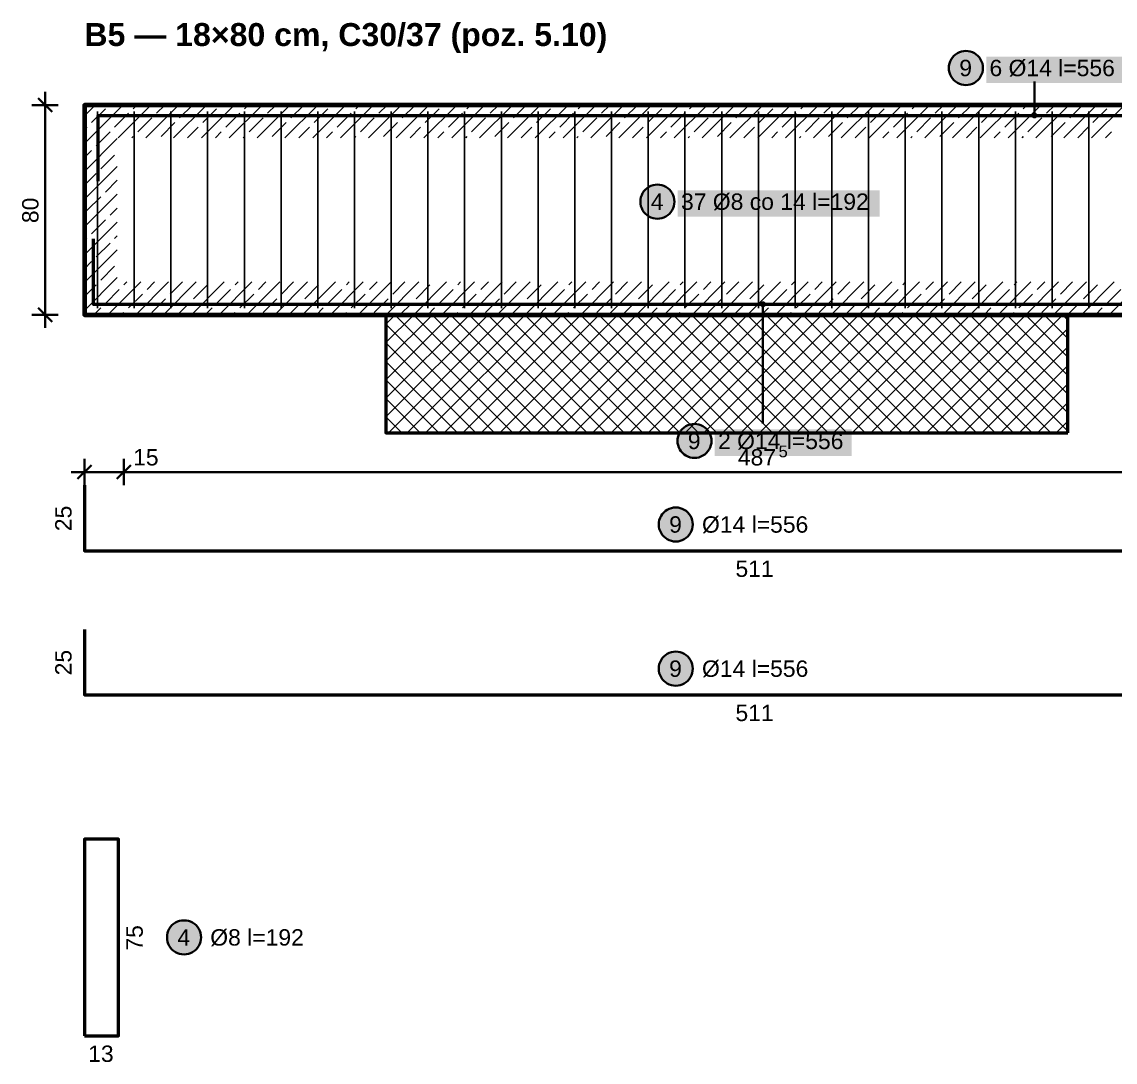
# Model space of a CAD drawing. Header units: metres. Extents: x 0.1 to 13.9, y -17.8 to -0.1.
# Drawn here: x 0.062 to 4.23, y -17.841 to -13.873 of the extents above; entities that cross this region are included whole.
import ezdxf

# ---------------------------------------------------------------- set-up
doc = ezdxf.new("R2010")
doc.units = ezdxf.units.M
for name, color, linetype, lineweight in [('A-KRESKOWANIE', 8, 'Continuous', 18), ('A-MASKA', 7, 'Continuous', 18), ('A-OPISY', 2, 'Continuous', 25), ('K-KONSTR', 7, 'Continuous', 50), ('K-WYMIARY', 1, 'Continuous', 25), ('K-ZBROJENIE', 1, 'Continuous', 100), ('K-ZBROJENIE-OPIS', 2, 'Continuous', 25)]:
    doc.layers.add(name, color=color, linetype=linetype, lineweight=lineweight)
doc.styles.add('PL_ARIAL', font='arial.ttf')
doc.styles.add('PL_ARIAL_B', font='arialbd.ttf')

msp = doc.modelspace()

# ---------------------------------------------------------------- hatches: boundary and pattern name
at = {"layer": 'A-MASKA', "true_color": 0xffffff}
for points in [[(3.7387, -14.1062), (4.2613, -14.1062), (4.2613, -14.005), (3.7387, -14.005)], [(2.5625, -14.6163), (3.3325, -14.6163), (3.3325, -14.515), (2.5625, -14.515)], [(2.7037, -15.5288), (3.2263, -15.5288), (3.2263, -15.4275), (2.7037, -15.4275)]]:
    msp.add_hatch(color=7, dxfattribs=at).paths.add_polyline_path(points)
at = {"layer": 'K-ZBROJENIE-OPIS', "true_color": 0xffffff}
for points in [[(3.7262, -14.0488), (3.7257, -14.0403), (3.724, -14.0319), (3.7213, -14.0239), (3.7175, -14.0162), (3.7128, -14.0092), (3.7072, -14.0028), (3.7008, -13.9972), (3.6937, -13.9925), (3.6861, -13.9887), (3.6781, -13.986), (3.6697, -13.9843), (3.6612, -13.9838), (3.6528, -13.9843), (3.6444, -13.986), (3.6364, -13.9887), (3.6287, -13.9925), (3.6217, -13.9972), (3.6153, -14.0028), (3.6097, -14.0092), (3.605, -14.0162), (3.6012, -14.0239), (3.5985, -14.0319), (3.5968, -14.0403), (3.5962, -14.0488), (3.5968, -14.0572), (3.5985, -14.0656), (3.6012, -14.0736), (3.605, -14.0813), (3.6097, -14.0883), (3.6153, -14.0947), (3.6217, -14.1003), (3.6287, -14.105), (3.6364, -14.1088), (3.6444, -14.1115), (3.6528, -14.1132), (3.6612, -14.1137), (3.6697, -14.1132), (3.6781, -14.1115), (3.6861, -14.1088), (3.6937, -14.105), (3.7008, -14.1003), (3.7072, -14.0947), (3.7128, -14.0883), (3.7175, -14.0813), (3.7213, -14.0736), (3.724, -14.0656), (3.7257, -14.0572)], [(2.55, -14.5588), (2.5495, -14.5503), (2.5478, -14.5419), (2.5451, -14.5339), (2.5413, -14.5263), (2.5366, -14.5192), (2.531, -14.5128), (2.5246, -14.5072), (2.5175, -14.5025), (2.5099, -14.4987), (2.5018, -14.496), (2.4935, -14.4943), (2.485, -14.4938), (2.4765, -14.4943), (2.4682, -14.496), (2.4601, -14.4987), (2.4525, -14.5025), (2.4455, -14.5072), (2.4391, -14.5128), (2.4335, -14.5192), (2.4287, -14.5263), (2.425, -14.5339), (2.4222, -14.5419), (2.4206, -14.5503), (2.42, -14.5588), (2.4206, -14.5672), (2.4222, -14.5756), (2.425, -14.5836), (2.4287, -14.5913), (2.4335, -14.5983), (2.4391, -14.6047), (2.4455, -14.6103), (2.4525, -14.615), (2.4601, -14.6188), (2.4682, -14.6215), (2.4765, -14.6232), (2.485, -14.6238), (2.4935, -14.6232), (2.5018, -14.6215), (2.5099, -14.6188), (2.5175, -14.615), (2.5246, -14.6103), (2.531, -14.6047), (2.5366, -14.5983), (2.5413, -14.5913), (2.5451, -14.5836), (2.5478, -14.5756), (2.5495, -14.5672)], [(2.6912, -15.4713), (2.6907, -15.4628), (2.689, -15.4544), (2.6863, -15.4464), (2.6825, -15.4388), (2.6778, -15.4317), (2.6722, -15.4253), (2.6658, -15.4197), (2.6587, -15.415), (2.6511, -15.4112), (2.6431, -15.4085), (2.6347, -15.4068), (2.6262, -15.4063), (2.6178, -15.4068), (2.6094, -15.4085), (2.6014, -15.4112), (2.5937, -15.415), (2.5867, -15.4197), (2.5803, -15.4253), (2.5747, -15.4317), (2.57, -15.4388), (2.5662, -15.4464), (2.5635, -15.4544), (2.5618, -15.4628), (2.5612, -15.4713), (2.5618, -15.4797), (2.5635, -15.4881), (2.5662, -15.4961), (2.57, -15.5038), (2.5747, -15.5108), (2.5803, -15.5172), (2.5867, -15.5228), (2.5937, -15.5275), (2.6014, -15.5313), (2.6094, -15.534), (2.6178, -15.5357), (2.6262, -15.5363), (2.6347, -15.5357), (2.6431, -15.534), (2.6511, -15.5313), (2.6587, -15.5275), (2.6658, -15.5228), (2.6722, -15.5172), (2.6778, -15.5108), (2.6825, -15.5038), (2.6863, -15.4961), (2.689, -15.4881), (2.6907, -15.4797)], [(2.62, -15.79), (2.6194, -15.7815), (2.6178, -15.7732), (2.6151, -15.7651), (2.6113, -15.7575), (2.6066, -15.7504), (2.601, -15.744), (2.5946, -15.7384), (2.5875, -15.7337), (2.5799, -15.7299), (2.5718, -15.7272), (2.5635, -15.7256), (2.555, -15.725), (2.5465, -15.7256), (2.5382, -15.7272), (2.5301, -15.7299), (2.5225, -15.7337), (2.5154, -15.7384), (2.509, -15.744), (2.5034, -15.7504), (2.4987, -15.7575), (2.4949, -15.7651), (2.4922, -15.7732), (2.4906, -15.7815), (2.49, -15.79), (2.4906, -15.7985), (2.4922, -15.8068), (2.4949, -15.8149), (2.4987, -15.8225), (2.5034, -15.8296), (2.509, -15.836), (2.5154, -15.8416), (2.5225, -15.8463), (2.5301, -15.8501), (2.5382, -15.8528), (2.5465, -15.8544), (2.555, -15.855), (2.5635, -15.8544), (2.5718, -15.8528), (2.5799, -15.8501), (2.5875, -15.8463), (2.5946, -15.8416), (2.601, -15.836), (2.6066, -15.8296), (2.6113, -15.8225), (2.6151, -15.8149), (2.6178, -15.8068), (2.6194, -15.7985)], [(2.62, -16.34), (2.6194, -16.3315), (2.6178, -16.3232), (2.6151, -16.3151), (2.6113, -16.3075), (2.6066, -16.3004), (2.601, -16.294), (2.5946, -16.2884), (2.5875, -16.2837), (2.5799, -16.2799), (2.5718, -16.2772), (2.5635, -16.2756), (2.555, -16.275), (2.5465, -16.2756), (2.5382, -16.2772), (2.5301, -16.2799), (2.5225, -16.2837), (2.5154, -16.2884), (2.509, -16.294), (2.5034, -16.3004), (2.4987, -16.3075), (2.4949, -16.3151), (2.4922, -16.3232), (2.4906, -16.3315), (2.49, -16.34), (2.4906, -16.3485), (2.4922, -16.3568), (2.4949, -16.3649), (2.4987, -16.3725), (2.5034, -16.3796), (2.509, -16.386), (2.5154, -16.3916), (2.5225, -16.3963), (2.5301, -16.4001), (2.5382, -16.4028), (2.5465, -16.4044), (2.555, -16.405), (2.5635, -16.4044), (2.5718, -16.4028), (2.5799, -16.4001), (2.5875, -16.3963), (2.5946, -16.3916), (2.601, -16.386), (2.6066, -16.3796), (2.6113, -16.3725), (2.6151, -16.3649), (2.6178, -16.3568), (2.6194, -16.3485)], [(0.745, -17.365), (0.7444, -17.3565), (0.7428, -17.3482), (0.7401, -17.3401), (0.7363, -17.3325), (0.7316, -17.3254), (0.726, -17.319), (0.7196, -17.3134), (0.7125, -17.3087), (0.7049, -17.3049), (0.6968, -17.3022), (0.6885, -17.3006), (0.68, -17.3), (0.6715, -17.3006), (0.6632, -17.3022), (0.6551, -17.3049), (0.6475, -17.3087), (0.6404, -17.3134), (0.634, -17.319), (0.6284, -17.3254), (0.6237, -17.3325), (0.6199, -17.3401), (0.6172, -17.3482), (0.6156, -17.3565), (0.615, -17.365), (0.6156, -17.3735), (0.6172, -17.3818), (0.6199, -17.3899), (0.6237, -17.3975), (0.6284, -17.4046), (0.634, -17.411), (0.6404, -17.4166), (0.6475, -17.4213), (0.6551, -17.4251), (0.6632, -17.4278), (0.6715, -17.4294), (0.68, -17.43), (0.6885, -17.4294), (0.6968, -17.4278), (0.7049, -17.4251), (0.7125, -17.4213), (0.7196, -17.4166), (0.726, -17.411), (0.7316, -17.4046), (0.7363, -17.3975), (0.7401, -17.3899), (0.7428, -17.3818), (0.7444, -17.3735)]]:
    msp.add_hatch(color=7, dxfattribs=at).paths.add_polyline_path(points)
at = {"layer": 'K-ZBROJENIE-OPIS', "true_color": 0x000000}
for points in [[(3.9338, -14.23), (3.9334, -14.2271), (3.9322, -14.2244), (3.9305, -14.222), (3.9281, -14.2203), (3.9254, -14.2191), (3.9225, -14.2188), (3.9196, -14.2191), (3.9169, -14.2203), (3.9145, -14.222), (3.9128, -14.2244), (3.9116, -14.2271), (3.9113, -14.23), (3.9116, -14.2329), (3.9128, -14.2356), (3.9145, -14.238), (3.9169, -14.2397), (3.9196, -14.2409), (3.9225, -14.2413), (3.9254, -14.2409), (3.9281, -14.2397), (3.9305, -14.238), (3.9322, -14.2356), (3.9334, -14.2329)], [(2.8988, -14.95), (2.8984, -14.9471), (2.8972, -14.9444), (2.8955, -14.942), (2.8931, -14.9403), (2.8904, -14.9391), (2.8875, -14.9388), (2.8846, -14.9391), (2.8819, -14.9403), (2.8795, -14.942), (2.8778, -14.9444), (2.8766, -14.9471), (2.8763, -14.95), (2.8766, -14.9529), (2.8778, -14.9556), (2.8795, -14.958), (2.8819, -14.9597), (2.8846, -14.9609), (2.8875, -14.9613), (2.8904, -14.9609), (2.8931, -14.9597), (2.8955, -14.958), (2.8972, -14.9556), (2.8984, -14.9529)]]:
    msp.add_hatch(color=7, dxfattribs=at).paths.add_polyline_path(points)

# ---------------------------------------------------------------- linework, layer by layer
at = {"layer": 'A-KRESKOWANIE', "lineweight": 25, "ltscale": 0.025}
for points in [[(0.3, -14.3371), (0.4471, -14.19)], [(0.3, -14.231), (0.341, -14.19)], [(0.327, -14.257), (0.3801, -14.204)], [(0.4282, -14.315), (0.5532, -14.19)], [(0.4861, -14.204), (0.5001, -14.19)], [(0.5342, -14.315), (0.6592, -14.19)], [(0.5745, -14.2217), (0.6062, -14.19)], [(0.6403, -14.315), (0.7653, -14.19)], [(0.6629, -14.2394), (0.7123, -14.19)], [(0.7464, -14.315), (0.8714, -14.19)], [(0.7513, -14.257), (0.8043, -14.204)], [(0.8524, -14.315), (0.9774, -14.19)], [(0.9104, -14.204), (0.9244, -14.19)], [(0.9585, -14.315), (1.0835, -14.19)], [(0.9988, -14.2217), (1.0305, -14.19)], [(1.0646, -14.315), (1.1896, -14.19)], [(1.0872, -14.2394), (1.1365, -14.19)], [(1.1706, -14.315), (1.2956, -14.19)], [(1.1756, -14.257), (1.2286, -14.204)], [(1.2767, -14.315), (1.4017, -14.19)], [(1.3347, -14.204), (1.3487, -14.19)], [(1.3828, -14.315), (1.5078, -14.19)], [(1.4231, -14.2217), (1.4547, -14.19)], [(1.4888, -14.315), (1.6138, -14.19)], [(1.5114, -14.2394), (1.5608, -14.19)], [(1.5949, -14.315), (1.7199, -14.19)], [(1.5998, -14.257), (1.6529, -14.204)], [(1.701, -14.315), (1.826, -14.19)], [(1.7589, -14.204), (1.7729, -14.19)], [(1.807, -14.315), (1.932, -14.19)], [(1.8473, -14.2217), (1.879, -14.19)], [(1.9131, -14.315), (2.0381, -14.19)], [(1.9357, -14.2394), (1.9851, -14.19)], [(2.0192, -14.315), (2.1442, -14.19)], [(2.0241, -14.257), (2.0771, -14.204)], [(2.1252, -14.315), (2.2502, -14.19)], [(2.1832, -14.204), (2.1972, -14.19)], [(2.2313, -14.315), (2.3563, -14.19)], [(2.2716, -14.2217), (2.3033, -14.19)], [(2.3374, -14.315), (2.4624, -14.19)], [(2.36, -14.2394), (2.4093, -14.19)], [(2.4434, -14.315), (2.5684, -14.19)], [(2.4484, -14.257), (2.5014, -14.204)], [(2.5495, -14.315), (2.6745, -14.19)], [(2.6075, -14.204), (2.6215, -14.19)], [(2.6556, -14.315), (2.7806, -14.19)], [(2.6958, -14.2217), (2.7275, -14.19)], [(2.7616, -14.315), (2.8866, -14.19)], [(2.7842, -14.2394), (2.8336, -14.19)], [(2.8677, -14.315), (2.9927, -14.19)], [(2.8726, -14.257), (2.9257, -14.204)], [(2.9738, -14.315), (3.0988, -14.19)], [(3.0317, -14.204), (3.0457, -14.19)], [(3.0798, -14.315), (3.2048, -14.19)], [(3.1201, -14.2217), (3.1518, -14.19)], [(3.1859, -14.315), (3.3109, -14.19)], [(3.2085, -14.2394), (3.2579, -14.19)], [(3.292, -14.315), (3.417, -14.19)], [(3.2969, -14.257), (3.3499, -14.204)], [(3.398, -14.315), (3.523, -14.19)], [(3.456, -14.204), (3.47, -14.19)], [(3.5041, -14.315), (3.6291, -14.19)], [(3.5444, -14.2217), (3.5761, -14.19)], [(3.6102, -14.315), (3.7352, -14.19)], [(3.6328, -14.2394), (3.6821, -14.19)], [(3.7162, -14.315), (3.8412, -14.19)], [(3.7211, -14.257), (3.7742, -14.204)], [(3.8223, -14.315), (3.9473, -14.19)], [(3.8802, -14.204), (3.8943, -14.19)], [(3.9284, -14.315), (4.0534, -14.19)], [(3.9686, -14.2217), (4.0003, -14.19)], [(4.0344, -14.315), (4.1594, -14.19)], [(4.057, -14.2394), (4.1064, -14.19)], [(4.1405, -14.315), (4.2655, -14.19)], [(4.1454, -14.257), (4.1984, -14.204)], [(0.4154, -14.2747), (0.4685, -14.2217)], [(0.5038, -14.2924), (0.5568, -14.2394)], [(0.5922, -14.3101), (0.6452, -14.257)], [(0.8397, -14.2747), (0.8927, -14.2217)], [(0.9281, -14.2924), (0.9811, -14.2394)], [(1.0165, -14.3101), (1.0695, -14.257)], [(1.264, -14.2747), (1.317, -14.2217)], [(1.3523, -14.2924), (1.4054, -14.2394)], [(1.4407, -14.3101), (1.4938, -14.257)], [(1.6882, -14.2747), (1.7413, -14.2217)], [(1.7766, -14.2924), (1.8296, -14.2394)], [(1.865, -14.3101), (1.918, -14.257)], [(2.1125, -14.2747), (2.1655, -14.2217)], [(2.2009, -14.2924), (2.2539, -14.2394)], [(2.2893, -14.3101), (2.3423, -14.257)], [(2.5367, -14.2747), (2.5898, -14.2217)], [(2.6251, -14.2924), (2.6782, -14.2394)], [(2.7135, -14.3101), (2.7666, -14.257)], [(2.961, -14.2747), (3.014, -14.2217)], [(3.0494, -14.2924), (3.1024, -14.2394)], [(3.1378, -14.3101), (3.1908, -14.257)], [(3.3853, -14.2747), (3.4383, -14.2217)], [(3.4737, -14.2924), (3.5267, -14.2394)], [(3.5621, -14.3101), (3.6151, -14.257)], [(3.8095, -14.2747), (3.8626, -14.2217)], [(3.8979, -14.2924), (3.951, -14.2394)], [(3.9863, -14.3101), (4.0393, -14.257)], [(0.3, -14.2841), (0.3094, -14.2747)], [(0.3447, -14.3454), (0.3977, -14.2924)], [(0.6933, -14.315), (0.7336, -14.2747)], [(0.7994, -14.315), (0.822, -14.2924)], [(1.1176, -14.315), (1.1579, -14.2747)], [(1.2237, -14.315), (1.2463, -14.2924)], [(1.5419, -14.315), (1.5822, -14.2747)], [(1.6479, -14.315), (1.6705, -14.2924)], [(1.9661, -14.315), (2.0064, -14.2747)], [(2.0722, -14.315), (2.0948, -14.2924)], [(2.3904, -14.315), (2.4307, -14.2747)], [(2.4965, -14.315), (2.5191, -14.2924)], [(2.8147, -14.315), (2.8549, -14.2747)], [(2.9207, -14.315), (2.9433, -14.2924)], [(3.2389, -14.315), (3.2792, -14.2747)], [(3.345, -14.315), (3.3676, -14.2924)], [(3.6632, -14.315), (3.7035, -14.2747)], [(3.7693, -14.315), (3.7919, -14.2924)], [(4.0875, -14.315), (4.1277, -14.2747)], [(4.1935, -14.315), (4.2161, -14.2924)], [(0.3, -14.4432), (0.425, -14.3182)], [(0.4812, -14.315), (0.4861, -14.3101)], [(0.9055, -14.315), (0.9104, -14.3101)], [(1.3297, -14.315), (1.3347, -14.3101)], [(1.754, -14.315), (1.7589, -14.3101)], [(2.1783, -14.315), (2.1832, -14.3101)], [(2.6025, -14.315), (2.6075, -14.3101)], [(3.0268, -14.315), (3.0317, -14.3101)], [(3.4511, -14.315), (3.456, -14.3101)], [(3.8753, -14.315), (3.8802, -14.3101)], [(0.3, -14.3901), (0.327, -14.3631)], [(0.3624, -14.4338), (0.4154, -14.3808)], [(0.3, -14.5492), (0.425, -14.4242)], [(0.3, -14.4962), (0.3447, -14.4515)], [(0.3801, -14.5222), (0.425, -14.4773)], [(0.3, -14.6553), (0.425, -14.5303)], [(0.3094, -14.5929), (0.3624, -14.5399)], [(0.3977, -14.6106), (0.425, -14.5833)], [(0.327, -14.6813), (0.3801, -14.6283)], [(0.3, -14.7614), (0.425, -14.6364)], [(0.3, -14.7083), (0.3094, -14.699)], [(0.4154, -14.699), (0.425, -14.6894)], [(0.3, -14.8674), (0.425, -14.7424)], [(0.3447, -14.7697), (0.3977, -14.7167)], [(0.3, -14.8144), (0.327, -14.7874)], [(0.3624, -14.8581), (0.4154, -14.805)], [(0.3, -14.9735), (0.425, -14.8485)], [(0.3, -14.9205), (0.3447, -14.8758)], [(0.3896, -14.99), (0.5146, -14.865)], [(0.4508, -14.8758), (0.4615, -14.865)], [(0.4956, -14.99), (0.6206, -14.865)], [(0.5392, -14.8934), (0.5676, -14.865)], [(0.6017, -14.99), (0.7267, -14.865)], [(0.6276, -14.9111), (0.6737, -14.865)], [(0.7078, -14.99), (0.8328, -14.865)], [(0.7159, -14.9288), (0.769, -14.8758)], [(0.8138, -14.99), (0.9388, -14.865)], [(0.875, -14.8758), (0.8858, -14.865)], [(0.9199, -14.99), (1.0449, -14.865)], [(0.9634, -14.8934), (0.9919, -14.865)], [(1.026, -14.99), (1.151, -14.865)], [(1.0518, -14.9111), (1.0979, -14.865)], [(1.132, -14.99), (1.257, -14.865)], [(1.1402, -14.9288), (1.1932, -14.8758)], [(1.2381, -14.99), (1.3631, -14.865)], [(1.2993, -14.8758), (1.3101, -14.865)], [(1.3442, -14.99), (1.4692, -14.865)], [(1.3877, -14.8934), (1.4161, -14.865)], [(1.4502, -14.99), (1.5752, -14.865)], [(1.4761, -14.9111), (1.5222, -14.865)], [(1.5563, -14.99), (1.6813, -14.865)], [(1.5645, -14.9288), (1.6175, -14.8758)], [(1.6624, -14.99), (1.7874, -14.865)], [(1.7236, -14.8758), (1.7343, -14.865)], [(1.7684, -14.99), (1.8934, -14.865)], [(1.812, -14.8934), (1.8404, -14.865)], [(1.8745, -14.99), (1.9995, -14.865)], [(1.9003, -14.9111), (1.9465, -14.865)], [(1.9806, -14.99), (2.1056, -14.865)], [(1.9887, -14.9288), (2.0418, -14.8758)], [(2.0866, -14.99), (2.2116, -14.865)], [(2.1478, -14.8758), (2.1586, -14.865)], [(2.1927, -14.99), (2.3177, -14.865)], [(2.2362, -14.8934), (2.2647, -14.865)], [(2.2988, -14.99), (2.4238, -14.865)], [(2.3246, -14.9111), (2.3707, -14.865)], [(2.4048, -14.99), (2.5298, -14.865)], [(2.413, -14.9288), (2.466, -14.8758)], [(2.5109, -14.99), (2.6359, -14.865)], [(2.5721, -14.8758), (2.5829, -14.865)], [(2.617, -14.99), (2.742, -14.865)], [(2.6605, -14.8934), (2.6889, -14.865)], [(2.723, -14.99), (2.848, -14.865)], [(2.7489, -14.9111), (2.795, -14.865)], [(2.8291, -14.99), (2.9541, -14.865)], [(2.8373, -14.9288), (2.8903, -14.8758)], [(2.9352, -14.99), (3.0602, -14.865)], [(2.9964, -14.8758), (3.0071, -14.865)], [(3.0412, -14.99), (3.1662, -14.865)], [(3.0848, -14.8934), (3.1132, -14.865)], [(3.1473, -14.99), (3.2723, -14.865)], [(3.1731, -14.9111), (3.2193, -14.865)], [(3.2534, -14.99), (3.3784, -14.865)], [(3.2615, -14.9288), (3.3146, -14.8758)], [(3.3594, -14.99), (3.4844, -14.865)], [(3.4206, -14.8758), (3.4314, -14.865)], [(3.4655, -14.99), (3.5905, -14.865)], [(3.509, -14.8934), (3.5375, -14.865)], [(3.5716, -14.99), (3.6966, -14.865)], [(3.5974, -14.9111), (3.6435, -14.865)], [(3.6776, -14.99), (3.8026, -14.865)], [(3.6858, -14.9288), (3.7388, -14.8758)], [(3.7837, -14.99), (3.9087, -14.865)], [(3.8449, -14.8758), (3.8557, -14.865)], [(3.8898, -14.99), (4.0148, -14.865)], [(3.9333, -14.8934), (3.9617, -14.865)], [(3.9958, -14.99), (4.1208, -14.865)], [(4.0217, -14.9111), (4.0678, -14.865)], [(4.1019, -14.99), (4.2269, -14.865)], [(4.1101, -14.9288), (4.1631, -14.8758)], [(4.2079, -14.99), (4.3329, -14.865)], [(0.3801, -14.9465), (0.4331, -14.8934)], [(0.4685, -14.9641), (0.5215, -14.9111)], [(0.8043, -14.9465), (0.8574, -14.8934)], [(0.8927, -14.9641), (0.9458, -14.9111)], [(1.2286, -14.9465), (1.2816, -14.8934)], [(1.317, -14.9641), (1.37, -14.9111)], [(1.6529, -14.9465), (1.7059, -14.8934)], [(1.7413, -14.9641), (1.7943, -14.9111)], [(2.0771, -14.9465), (2.1302, -14.8934)], [(2.1655, -14.9641), (2.2185, -14.9111)], [(2.5014, -14.9465), (2.5544, -14.8934)], [(2.5898, -14.9641), (2.6428, -14.9111)], [(2.9257, -14.9465), (2.9787, -14.8934)], [(3.014, -14.9641), (3.0671, -14.9111)], [(3.3499, -14.9465), (3.403, -14.8934)], [(3.4383, -14.9641), (3.4913, -14.9111)], [(3.7742, -14.9465), (3.8272, -14.8934)], [(3.8626, -14.9641), (3.9156, -14.9111)], [(4.1984, -14.9465), (4.2515, -14.8934)], [(0.3365, -14.99), (0.3624, -14.9641)], [(0.5568, -14.9818), (0.6099, -14.9288)], [(0.6547, -14.99), (0.6983, -14.9465)], [(0.7608, -14.99), (0.7867, -14.9641)], [(0.9811, -14.9818), (1.0341, -14.9288)], [(1.079, -14.99), (1.1225, -14.9465)], [(1.1851, -14.99), (1.2109, -14.9641)], [(1.4054, -14.9818), (1.4584, -14.9288)], [(1.5033, -14.99), (1.5468, -14.9465)], [(1.6093, -14.99), (1.6352, -14.9641)], [(1.8296, -14.9818), (1.8827, -14.9288)], [(1.9275, -14.99), (1.9711, -14.9465)], [(2.0336, -14.99), (2.0594, -14.9641)], [(2.2539, -14.9818), (2.3069, -14.9288)], [(2.3518, -14.99), (2.3953, -14.9465)], [(2.4579, -14.99), (2.4837, -14.9641)], [(2.6782, -14.9818), (2.7312, -14.9288)], [(2.7761, -14.99), (2.8196, -14.9465)], [(2.8821, -14.99), (2.908, -14.9641)], [(3.1024, -14.9818), (3.1555, -14.9288)], [(3.2003, -14.99), (3.2439, -14.9465)], [(3.3064, -14.99), (3.3322, -14.9641)], [(3.5267, -14.9818), (3.5797, -14.9288)], [(3.6246, -14.99), (3.6681, -14.9465)], [(3.7307, -14.99), (3.7565, -14.9641)], [(3.951, -14.9818), (4.004, -14.9288)], [(4.0489, -14.99), (4.0924, -14.9465)], [(4.1549, -14.99), (4.1808, -14.9641)], [(0.4426, -14.99), (0.4508, -14.9818)], [(0.8669, -14.99), (0.875, -14.9818)], [(1.2911, -14.99), (1.2993, -14.9818)], [(1.45, -15.3791), (1.8391, -14.99)], [(1.45, -15.3084), (1.7684, -14.99)], [(1.45, -15.2377), (1.6977, -14.99)], [(1.45, -15.167), (1.627, -14.99)], [(1.45, -15.0963), (1.5563, -14.99)], [(1.45, -15.0256), (1.4856, -14.99)], [(1.4599, -15.44), (1.9099, -14.99)], [(1.9343, -15.44), (1.4843, -14.99)], [(1.5306, -15.44), (1.9806, -14.99)], [(2.005, -15.44), (1.555, -14.99)], [(1.6013, -15.44), (2.0513, -14.99)], [(2.0757, -15.44), (1.6257, -14.99)], [(1.672, -15.44), (2.122, -14.99)], [(2.1464, -15.44), (1.6964, -14.99)], [(1.7154, -14.99), (1.7236, -14.9818)], [(1.7427, -15.44), (2.1927, -14.99)], [(2.2171, -15.44), (1.7671, -14.99)], [(1.8134, -15.44), (2.2634, -14.99)], [(2.2878, -15.44), (1.8378, -14.99)], [(1.8841, -15.44), (2.3341, -14.99)], [(2.3585, -15.44), (1.9085, -14.99)], [(1.9548, -15.44), (2.4048, -14.99)], [(2.4292, -15.44), (1.9792, -14.99)], [(2.0255, -15.44), (2.4755, -14.99)], [(2.4999, -15.44), (2.0499, -14.99)], [(2.0962, -15.44), (2.5462, -14.99)], [(2.5707, -15.44), (2.1207, -14.99)], [(2.1397, -14.99), (2.1478, -14.9818)], [(2.167, -15.44), (2.617, -14.99)], [(2.6414, -15.44), (2.1914, -14.99)], [(2.2377, -15.44), (2.6877, -14.99)], [(2.7121, -15.44), (2.2621, -14.99)], [(2.3084, -15.44), (2.7584, -14.99)], [(2.7828, -15.44), (2.3328, -14.99)], [(2.3791, -15.44), (2.8291, -14.99)], [(2.8535, -15.44), (2.4035, -14.99)], [(2.4498, -15.44), (2.8998, -14.99)], [(2.9242, -15.44), (2.4742, -14.99)], [(2.5205, -15.44), (2.9705, -14.99)], [(2.9949, -15.44), (2.5449, -14.99)], [(2.5639, -14.99), (2.5721, -14.9818)], [(2.5912, -15.44), (3.0412, -14.99)], [(3.0656, -15.44), (2.6156, -14.99)], [(2.6619, -15.44), (3.1119, -14.99)], [(3.1363, -15.44), (2.6863, -14.99)], [(2.7326, -15.44), (3.1826, -14.99)], [(3.2071, -15.44), (2.7571, -14.99)], [(2.8034, -15.44), (3.2534, -14.99)], [(3.2778, -15.44), (2.8278, -14.99)], [(2.8741, -15.44), (3.3241, -14.99)], [(3.3485, -15.44), (2.8985, -14.99)], [(2.9448, -15.44), (3.3948, -14.99)], [(3.4192, -15.44), (2.9692, -14.99)], [(2.9882, -14.99), (2.9964, -14.9818)], [(3.0155, -15.44), (3.4655, -14.99)], [(3.4899, -15.44), (3.0399, -14.99)], [(3.0862, -15.44), (3.5362, -14.99)], [(3.5606, -15.44), (3.1106, -14.99)], [(3.1569, -15.44), (3.6069, -14.99)], [(3.6313, -15.44), (3.1813, -14.99)], [(3.2276, -15.44), (3.6776, -14.99)], [(3.702, -15.44), (3.252, -14.99)], [(3.2983, -15.44), (3.7483, -14.99)], [(3.7727, -15.44), (3.3227, -14.99)], [(3.369, -15.44), (3.819, -14.99)], [(3.8434, -15.44), (3.3934, -14.99)], [(3.4125, -14.99), (3.4206, -14.9818)], [(3.4398, -15.44), (3.8898, -14.99)], [(3.9142, -15.44), (3.4642, -14.99)], [(3.5105, -15.44), (3.9605, -14.99)], [(3.9849, -15.44), (3.5349, -14.99)], [(3.5812, -15.44), (4.0312, -14.99)], [(4.05, -15.4344), (3.6056, -14.99)], [(4.05, -15.3637), (3.6763, -14.99)], [(4.05, -15.293), (3.747, -14.99)], [(4.05, -15.2223), (3.8177, -14.99)], [(3.8367, -14.99), (3.8449, -14.9818)], [(4.05, -15.1516), (3.8884, -14.99)], [(4.05, -15.0809), (3.9591, -14.99)], [(4.05, -15.0102), (4.0298, -14.99)], [(1.8635, -15.44), (1.45, -15.0265)], [(3.6519, -15.44), (4.05, -15.0419)], [(1.7928, -15.44), (1.45, -15.0972)], [(3.7226, -15.44), (4.05, -15.1126)], [(1.7221, -15.44), (1.45, -15.1679)], [(3.7933, -15.44), (4.05, -15.1833)], [(1.6514, -15.44), (1.45, -15.2386)], [(3.864, -15.44), (4.05, -15.254)], [(1.5807, -15.44), (1.45, -15.3093)], [(3.9347, -15.44), (4.05, -15.3247)], [(1.51, -15.44), (1.45, -15.38)], [(4.0054, -15.44), (4.05, -15.3954)]]:
    msp.add_lwpolyline(points, dxfattribs=at)
at = {"layer": 'K-KONSTR', "lineweight": 70, "ltscale": 0.025}
msp.add_lwpolyline([(5.475, -14.99), (5.475, -14.19), (0.3, -14.19), (0.3, -14.99)], close=True, dxfattribs=at)
at = {"layer": 'K-KONSTR', "lineweight": 50, "ltscale": 0.025}
msp.add_lwpolyline([(4.05, -15.44), (4.05, -14.99), (1.45, -14.99), (1.45, -15.44)], close=True, dxfattribs=at)
at = {"layer": 'K-WYMIARY', "lineweight": 35, "ltscale": 0.025}
for points in [[(0.1765, -14.2165), (0.1235, -14.1635)], [(0.15, -15.04), (0.15, -14.14)], [(0.1, -14.19), (0.2, -14.19)], [(0.1765, -15.0165), (0.1235, -14.9635)], [(0.1, -14.99), (0.2, -14.99)], [(0.3, -15.64), (0.3, -15.54)], [(0.45, -15.64), (0.45, -15.54)], [(0.25, -15.59), (5.525, -15.59)], [(0.2735, -15.6165), (0.3265, -15.5635)], [(0.4235, -15.6165), (0.4765, -15.5635)]]:
    msp.add_lwpolyline(points, dxfattribs=at)
at = {"layer": 'K-ZBROJENIE', "lineweight": 25, "ltscale": 0.025}
for points in [[(0.35, -14.965), (0.35, -14.215)], [(0.49, -14.965), (0.49, -14.215)], [(0.63, -14.965), (0.63, -14.215)], [(0.77, -14.965), (0.77, -14.215)], [(0.91, -14.965), (0.91, -14.215)], [(1.05, -14.965), (1.05, -14.215)], [(1.19, -14.965), (1.19, -14.215)], [(1.33, -14.965), (1.33, -14.215)], [(1.47, -14.965), (1.47, -14.215)], [(1.61, -14.965), (1.61, -14.215)], [(1.75, -14.965), (1.75, -14.215)], [(1.89, -14.965), (1.89, -14.215)], [(2.03, -14.965), (2.03, -14.215)], [(2.17, -14.965), (2.17, -14.215)], [(2.31, -14.965), (2.31, -14.215)], [(2.45, -14.965), (2.45, -14.215)], [(2.59, -14.965), (2.59, -14.215)], [(2.73, -14.965), (2.73, -14.215)], [(2.87, -14.965), (2.87, -14.215)], [(3.01, -14.965), (3.01, -14.215)], [(3.15, -14.965), (3.15, -14.215)], [(3.29, -14.965), (3.29, -14.215)], [(3.43, -14.965), (3.43, -14.215)], [(3.57, -14.965), (3.57, -14.215)], [(3.71, -14.965), (3.71, -14.215)], [(3.85, -14.965), (3.85, -14.215)], [(3.99, -14.965), (3.99, -14.215)], [(4.13, -14.965), (4.13, -14.215)]]:
    msp.add_lwpolyline(points, dxfattribs=at)
at = {"layer": 'K-ZBROJENIE', "lineweight": 50, "ltscale": 0.025}
for points in [[(0.353, -14.48), (0.353, -14.23), (5.422, -14.23), (5.422, -14.48)], [(0.333, -14.7), (0.333, -14.95), (5.442, -14.95), (5.442, -14.7)], [(0.3, -15.64), (0.3, -15.89), (5.41, -15.89), (5.41, -15.64)], [(0.3, -16.19), (0.3, -16.44), (5.41, -16.44), (5.41, -16.19)]]:
    msp.add_lwpolyline(points, dxfattribs=at)
msp.add_lwpolyline([(0.3, -17.74), (0.43, -17.74), (0.43, -16.99), (0.3, -16.99)], close=True, dxfattribs=at)
at = {"layer": 'K-ZBROJENIE-OPIS', "lineweight": 35, "ltscale": 0.025}
for points in [[(3.7262, -14.0488), (3.7257, -14.0403), (3.724, -14.0319), (3.7213, -14.0239), (3.7175, -14.0162), (3.7128, -14.0092), (3.7072, -14.0028), (3.7008, -13.9972), (3.6937, -13.9925), (3.6861, -13.9887), (3.6781, -13.986), (3.6697, -13.9843), (3.6612, -13.9838), (3.6528, -13.9843), (3.6444, -13.986), (3.6364, -13.9887), (3.6287, -13.9925), (3.6217, -13.9972), (3.6153, -14.0028), (3.6097, -14.0092), (3.605, -14.0162), (3.6012, -14.0239), (3.5985, -14.0319), (3.5968, -14.0403), (3.5962, -14.0488), (3.5968, -14.0572), (3.5985, -14.0656), (3.6012, -14.0736), (3.605, -14.0813), (3.6097, -14.0883), (3.6153, -14.0947), (3.6217, -14.1003), (3.6287, -14.105), (3.6364, -14.1088), (3.6444, -14.1115), (3.6528, -14.1132), (3.6612, -14.1137), (3.6697, -14.1132), (3.6781, -14.1115), (3.6861, -14.1088), (3.6937, -14.105), (3.7008, -14.1003), (3.7072, -14.0947), (3.7128, -14.0883), (3.7175, -14.0813), (3.7213, -14.0736), (3.724, -14.0656), (3.7257, -14.0572)], [(2.55, -14.5588), (2.5495, -14.5503), (2.5478, -14.5419), (2.5451, -14.5339), (2.5413, -14.5263), (2.5366, -14.5192), (2.531, -14.5128), (2.5246, -14.5072), (2.5175, -14.5025), (2.5099, -14.4987), (2.5018, -14.496), (2.4935, -14.4943), (2.485, -14.4938), (2.4765, -14.4943), (2.4682, -14.496), (2.4601, -14.4987), (2.4525, -14.5025), (2.4455, -14.5072), (2.4391, -14.5128), (2.4335, -14.5192), (2.4287, -14.5263), (2.425, -14.5339), (2.4222, -14.5419), (2.4206, -14.5503), (2.42, -14.5588), (2.4206, -14.5672), (2.4222, -14.5756), (2.425, -14.5836), (2.4287, -14.5913), (2.4335, -14.5983), (2.4391, -14.6047), (2.4455, -14.6103), (2.4525, -14.615), (2.4601, -14.6188), (2.4682, -14.6215), (2.4765, -14.6232), (2.485, -14.6238), (2.4935, -14.6232), (2.5018, -14.6215), (2.5099, -14.6188), (2.5175, -14.615), (2.5246, -14.6103), (2.531, -14.6047), (2.5366, -14.5983), (2.5413, -14.5913), (2.5451, -14.5836), (2.5478, -14.5756), (2.5495, -14.5672)], [(2.6912, -15.4713), (2.6907, -15.4628), (2.689, -15.4544), (2.6863, -15.4464), (2.6825, -15.4388), (2.6778, -15.4317), (2.6722, -15.4253), (2.6658, -15.4197), (2.6587, -15.415), (2.6511, -15.4112), (2.6431, -15.4085), (2.6347, -15.4068), (2.6262, -15.4063), (2.6178, -15.4068), (2.6094, -15.4085), (2.6014, -15.4112), (2.5937, -15.415), (2.5867, -15.4197), (2.5803, -15.4253), (2.5747, -15.4317), (2.57, -15.4388), (2.5662, -15.4464), (2.5635, -15.4544), (2.5618, -15.4628), (2.5612, -15.4713), (2.5618, -15.4797), (2.5635, -15.4881), (2.5662, -15.4961), (2.57, -15.5038), (2.5747, -15.5108), (2.5803, -15.5172), (2.5867, -15.5228), (2.5937, -15.5275), (2.6014, -15.5313), (2.6094, -15.534), (2.6178, -15.5357), (2.6262, -15.5363), (2.6347, -15.5357), (2.6431, -15.534), (2.6511, -15.5313), (2.6587, -15.5275), (2.6658, -15.5228), (2.6722, -15.5172), (2.6778, -15.5108), (2.6825, -15.5038), (2.6863, -15.4961), (2.689, -15.4881), (2.6907, -15.4797)], [(2.62, -15.79), (2.6194, -15.7815), (2.6178, -15.7732), (2.6151, -15.7651), (2.6113, -15.7575), (2.6066, -15.7504), (2.601, -15.744), (2.5946, -15.7384), (2.5875, -15.7337), (2.5799, -15.7299), (2.5718, -15.7272), (2.5635, -15.7256), (2.555, -15.725), (2.5465, -15.7256), (2.5382, -15.7272), (2.5301, -15.7299), (2.5225, -15.7337), (2.5154, -15.7384), (2.509, -15.744), (2.5034, -15.7504), (2.4987, -15.7575), (2.4949, -15.7651), (2.4922, -15.7732), (2.4906, -15.7815), (2.49, -15.79), (2.4906, -15.7985), (2.4922, -15.8068), (2.4949, -15.8149), (2.4987, -15.8225), (2.5034, -15.8296), (2.509, -15.836), (2.5154, -15.8416), (2.5225, -15.8463), (2.5301, -15.8501), (2.5382, -15.8528), (2.5465, -15.8544), (2.555, -15.855), (2.5635, -15.8544), (2.5718, -15.8528), (2.5799, -15.8501), (2.5875, -15.8463), (2.5946, -15.8416), (2.601, -15.836), (2.6066, -15.8296), (2.6113, -15.8225), (2.6151, -15.8149), (2.6178, -15.8068), (2.6194, -15.7985)], [(2.62, -16.34), (2.6194, -16.3315), (2.6178, -16.3232), (2.6151, -16.3151), (2.6113, -16.3075), (2.6066, -16.3004), (2.601, -16.294), (2.5946, -16.2884), (2.5875, -16.2837), (2.5799, -16.2799), (2.5718, -16.2772), (2.5635, -16.2756), (2.555, -16.275), (2.5465, -16.2756), (2.5382, -16.2772), (2.5301, -16.2799), (2.5225, -16.2837), (2.5154, -16.2884), (2.509, -16.294), (2.5034, -16.3004), (2.4987, -16.3075), (2.4949, -16.3151), (2.4922, -16.3232), (2.4906, -16.3315), (2.49, -16.34), (2.4906, -16.3485), (2.4922, -16.3568), (2.4949, -16.3649), (2.4987, -16.3725), (2.5034, -16.3796), (2.509, -16.386), (2.5154, -16.3916), (2.5225, -16.3963), (2.5301, -16.4001), (2.5382, -16.4028), (2.5465, -16.4044), (2.555, -16.405), (2.5635, -16.4044), (2.5718, -16.4028), (2.5799, -16.4001), (2.5875, -16.3963), (2.5946, -16.3916), (2.601, -16.386), (2.6066, -16.3796), (2.6113, -16.3725), (2.6151, -16.3649), (2.6178, -16.3568), (2.6194, -16.3485)], [(0.745, -17.365), (0.7444, -17.3565), (0.7428, -17.3482), (0.7401, -17.3401), (0.7363, -17.3325), (0.7316, -17.3254), (0.726, -17.319), (0.7196, -17.3134), (0.7125, -17.3087), (0.7049, -17.3049), (0.6968, -17.3022), (0.6885, -17.3006), (0.68, -17.3), (0.6715, -17.3006), (0.6632, -17.3022), (0.6551, -17.3049), (0.6475, -17.3087), (0.6404, -17.3134), (0.634, -17.319), (0.6284, -17.3254), (0.6237, -17.3325), (0.6199, -17.3401), (0.6172, -17.3482), (0.6156, -17.3565), (0.615, -17.365), (0.6156, -17.3735), (0.6172, -17.3818), (0.6199, -17.3899), (0.6237, -17.3975), (0.6284, -17.4046), (0.634, -17.411), (0.6404, -17.4166), (0.6475, -17.4213), (0.6551, -17.4251), (0.6632, -17.4278), (0.6715, -17.4294), (0.68, -17.43), (0.6885, -17.4294), (0.6968, -17.4278), (0.7049, -17.4251), (0.7125, -17.4213), (0.7196, -17.4166), (0.726, -17.411), (0.7316, -17.4046), (0.7363, -17.3975), (0.7401, -17.3899), (0.7428, -17.3818), (0.7444, -17.3735)]]:
    msp.add_lwpolyline(points, close=True, dxfattribs=at)
for points in [[(3.9225, -14.23), (3.9225, -14.1)], [(2.8875, -14.95), (2.8875, -15.405)]]:
    msp.add_lwpolyline(points, dxfattribs=at)

# ---------------------------------------------------------------- texts
at = {"layer": 'A-OPISY', "style": 'PL_ARIAL_B'}
msp.add_text('B5 — 18×80 cm, C30/37 (poz. 5.10)', height=0.0875, dxfattribs=at).set_placement((0.3, -13.965))
at = {"layer": 'K-WYMIARY', "style": 'PL_ARIAL'}
msp.add_text('80', height=0.0625, rotation=90, dxfattribs=at).set_placement((0.125, -14.6405))
for s, height, p in [('15', 0.0625, (0.4858, -15.565)), ('487', 0.0625, (2.7917, -15.565)), ('5', 0.045, (2.947, -15.5338))]:
    msp.add_text(s, height=height, dxfattribs=at).set_placement(p)
at = {"layer": 'K-ZBROJENIE-OPIS', "style": 'PL_ARIAL'}
for s, p in [('9', (3.636, -14.08)), ('6 Ø14 l=556', (3.7512, -14.08)), ('4', (2.4598, -14.59)), ('37 Ø8 co 14 l=192', (2.575, -14.59)), ('9', (2.601, -15.5025)), ('2 Ø14 l=556', (2.7162, -15.5025)), ('9', (2.5297, -15.8213)), ('Ø14 l=556', (2.655, -15.8213)), ('511', (2.7826, -15.99)), ('9', (2.5297, -16.3712)), ('Ø14 l=556', (2.655, -16.3712)), ('511', (2.7826, -16.54)), ('4', (0.6547, -17.3963)), ('Ø8 l=192', (0.78, -17.3963)), ('13', (0.3145, -17.84))]:
    msp.add_text(s, height=0.0625, dxfattribs=at).set_placement(p)
for s, p in [('25', (0.2511, -15.8155)), ('25', (0.2511, -16.3655)), ('75', (0.5225, -17.4155))]:
    msp.add_text(s, height=0.0625, rotation=90, dxfattribs=at).set_placement(p)

doc.saveas('drawing.dxf')
